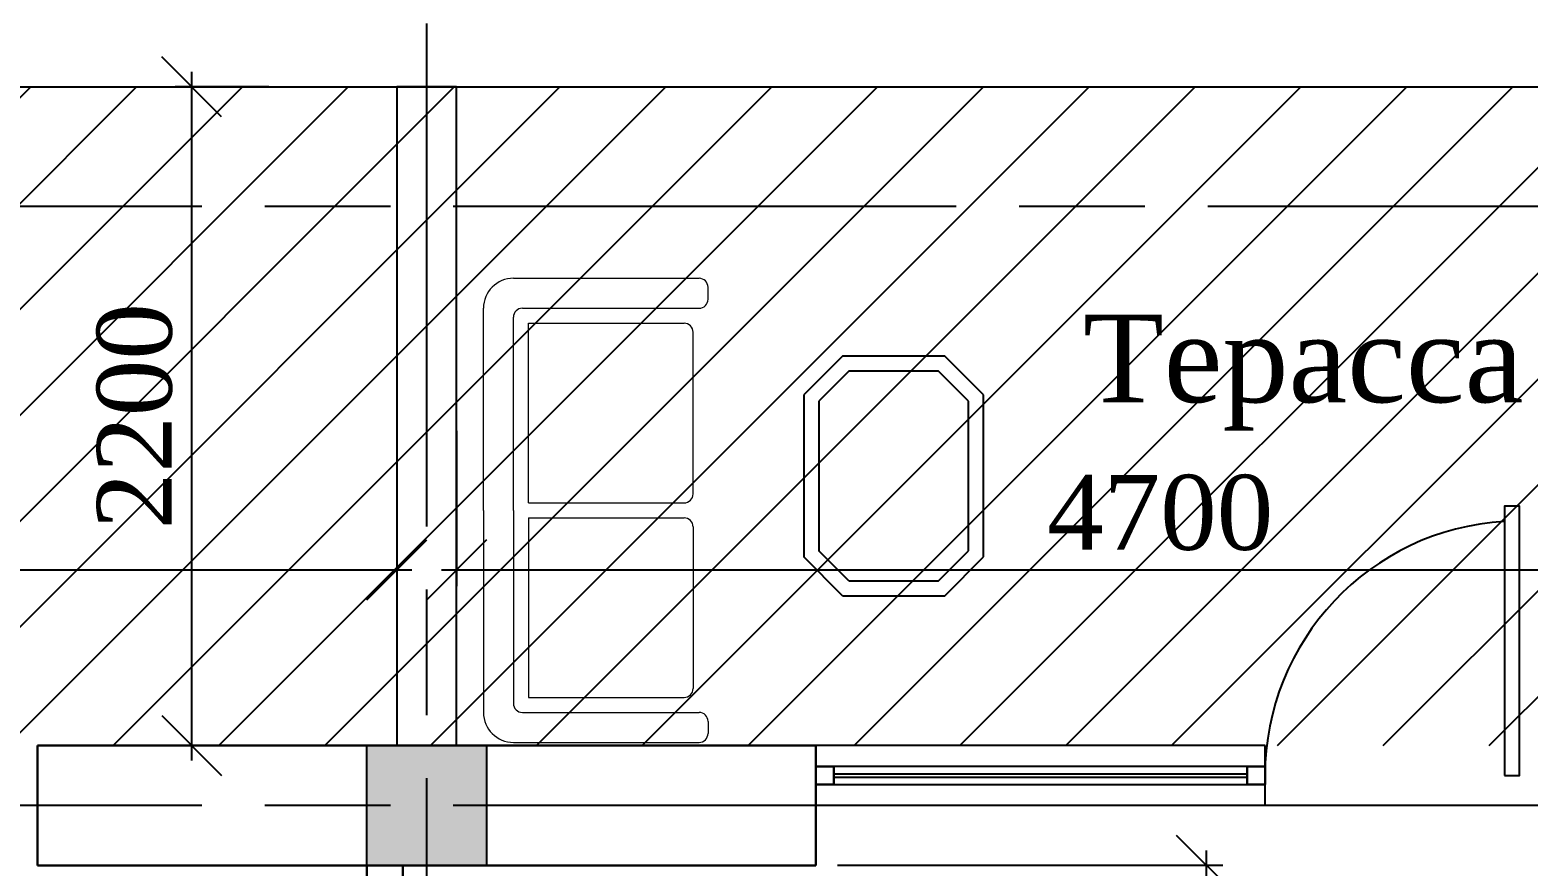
# Model space of a CAD drawing. Header units: inches. Extents: x 2870606 to 3671143, y -733551 to -473558.
# Drawn here: x 3348247 to 3353251, y -500625 to -497833 of the extents above; entities that cross this region are included whole.
import ezdxf

# ---------------------------------------------------------------- set-up
doc = ezdxf.new("R2010")
doc.units = ezdxf.units.IN
doc.header["$MEASUREMENT"] = 0
doc.linetypes.add('ACAD_ISO08W100', pattern=[36, 24, -3, 6, -3])
for name, color, linetype in [('100_FURNITURE', 25, 'Continuous'), ('A_Windows', 160, 'Continuous'), ('МЕБЕЛИРОВКА', 7, 'Continuous'), ('ШРИФТ', 7, 'Continuous')]:
    doc.layers.add(name, color=color, linetype=linetype)
doc.styles.add('GENERATED_STYLE_1', font='times.ttf')
doc.styles.add('J~stule', font='dutch.ttf')
doc.dimstyles.new('J~style', dxfattribs={"dimscale": 100, "dimtxt": 2.5, "dimasz": 2, "dimexe": 0.55, "dimexo": 0.725, "dimtad": 1, "dimdec": 0, "dimdsep": 46, "dimtxsty": 'J~stule', "dimblk": 'OBLIQUE', "dimcen": 2, "dimdle": 0.5, "dimadec": 0, "dimazin": 0, "dimtfac": 1, "dimtdec": 0, "dimtmove": 0, "dimatfit": 3, "dimfxl": 1, "dimarcsym": 0})

# ---------------------------------------------------------------- blocks, each defined once
blk = doc.blocks.new('_Oblique')
at = {"color": 0, "linetype": 'ByBlock', "lineweight": -2}
blk.add_line((-0.5, -0.5), (0.5, 0.5), dxfattribs=at)
blk = doc.blocks.new('*D505')
at = {"color": 0, "lineweight": -2, "transparency": 16777216}
for p, q in [((3352176.4, -505273.2), (3352176.4, -500573.1)), ((3350944.5, -500623.1), (3352231.4, -500623.1)), ((3350982.5, -505223.2), (3352231.4, -505223.2))]:
    blk.add_line(p, q, dxfattribs=at)
at = {"layer": 'Defpoints', "color": 0, "lineweight": 35, "transparency": 16777216}
for p in [(3350872, -500623.1), (3352176.4, -500623.1), (3350910, -505223.2)]:
    blk.add_point(p, dxfattribs=at)
at = {"color": 0, "lineweight": -2, "transparency": 16777216, "xscale": 200, "yscale": 200, "zscale": 200}
for p, rotation in [((3352176.4, -500623.1), 90), ((3352176.4, -505223.2), 270)]:
    blk.add_blockref('_Oblique', p, dxfattribs=dict(at, rotation=rotation))
at = {"color": 0, "transparency": 16777216, "insert": (3351986.4, -502923.2), "char_height": 250, "attachment_point": 5, "rotation": 90, "style": 'J~stule'}
blk.add_mtext('4600', dxfattribs=at)
blk = doc.blocks.new('RIK6IR')
at = {"layer": '100_FURNITURE'}
for p, q in [((2806978, 163564.3), (2806848.7, 163435.1)), ((2807519.4, 163564.3), (2806978, 163564.3)), ((2807648.7, 163435.1), (2807519.4, 163564.3)), ((2806998.7, 163514.3), (2806898.7, 163414.3)), ((2807498.7, 163514.3), (2806998.7, 163514.3)), ((2807598.7, 163414.3), (2807498.7, 163514.3)), ((2806848.7, 163435.1), (2806848.7, 163093.6)), ((2806898.7, 163414.3), (2806898.7, 163114.3)), ((2807598.7, 163114.3), (2807598.7, 163414.3)), ((2807648.7, 163093.6), (2807648.7, 163435.1)), ((2806898.7, 163114.3), (2806998.7, 163014.3)), ((2807598.7, 163114.3), (2807498.7, 163014.3)), ((2806848.7, 163093.6), (2806978, 162964.3)), ((2807648.7, 163093.6), (2807519.4, 162964.3)), ((2806998.7, 163014.3), (2807498.7, 163014.3)), ((2806978, 162964.3), (2807519.4, 162964.3))]:
    blk.add_line(p, q, dxfattribs=at)
blk = doc.blocks.new('fgdffqadsdf')
at = {"layer": 'МЕБЕЛИРОВКА', "lineweight": 13}
for p, q in [((2592974.2, -502618.4), (2593594.2, -502618.4)), ((2593624.2, -502688.4), (2593624.2, -502648.4)), ((2592874.2, -503393.4), (2592874.2, -502718.4)), ((2592974.2, -503393.4), (2592974.2, -502748.4)), ((2593004.2, -502718.4), (2593594.2, -502718.4)), ((2593024.2, -503368.4), (2593024.2, -502768.4)), ((2593024.2, -502768.4), (2593544.2, -502768.4)), ((2593574.2, -503338.4), (2593574.2, -502798.4)), ((2592874.2, -503393.4), (2592874.2, -504068.4)), ((2592974.2, -503393.4), (2592974.2, -504038.4)), ((2593024.2, -503368.4), (2593544.2, -503368.4)), ((2593024.2, -503418.4), (2593544.2, -503418.4)), ((2593024.2, -503418.4), (2593024.2, -504018.4)), ((2593574.2, -503448.4), (2593574.2, -503988.4)), ((2593024.2, -504018.4), (2593544.2, -504018.4)), ((2593004.2, -504068.4), (2593594.2, -504068.4)), ((2593624.2, -504098.4), (2593624.2, -504138.4)), ((2592974.2, -504168.4), (2593594.2, -504168.4))]:
    blk.add_line(p, q, dxfattribs=at)
for centre, radius, start, end in [((2592974.2, -502718.4), 100, 90, 180), ((2593594.2, -502648.4), 30, 0, 90), ((2593594.2, -502688.4), 30, 270, 0), ((2593004.2, -502748.4), 30, 90, 180), ((2593544.2, -502798.4), 30, 0, 90), ((2593544.2, -503338.4), 30, 270, 0), ((2593544.2, -503448.4), 30, 0, 90), ((2593544.2, -503988.4), 30, 270, 0), ((2593004.2, -504038.4), 30, 180, 270), ((2592974.2, -504068.4), 100, 180, 270), ((2593594.2, -504098.4), 30, 0, 90), ((2593594.2, -504138.4), 30, 270, 0)]:
    blk.add_arc(centre, radius, start, end, dxfattribs=at)
blk = doc.blocks.new('*D563')
at = {"color": 0, "lineweight": -2, "transparency": 16777216}
for p, q in [((3344672, -499213.7), (3344672, -499691.2)), ((3349472, -499213.7), (3349472, -499691.2)), ((3344622, -499636.2), (3349522, -499636.2))]:
    blk.add_line(p, q, dxfattribs=at)
at = {"layer": 'Defpoints', "color": 0, "lineweight": 35, "transparency": 16777216}
for p in [(3344672, -499141.2), (3349472, -499141.2), (3349472, -499636.2)]:
    blk.add_point(p, dxfattribs=at)
at = {"color": 0, "lineweight": -2, "transparency": 16777216, "xscale": 200, "yscale": 200, "zscale": 200, "rotation": 180}
blk.add_blockref('_Oblique', (3344672, -499636.2), dxfattribs=at)
at = {"color": 0, "lineweight": -2, "transparency": 16777216, "xscale": 200, "yscale": 200, "zscale": 200}
blk.add_blockref('_Oblique', (3349472, -499636.2), dxfattribs=at)
at = {"color": 0, "transparency": 16777216, "insert": (3347072, -499446), "char_height": 250, "attachment_point": 5, "style": 'J~stule'}
blk.add_mtext('4800', dxfattribs=at)
blk = doc.blocks.new('*D564')
at = {"color": 0, "lineweight": -2, "transparency": 16777216}
for p, q in [((3349672, -499171.7), (3349672, -499691.2)), ((3354372, -499171.7), (3354372, -499691.2)), ((3349622, -499636.2), (3354422, -499636.2))]:
    blk.add_line(p, q, dxfattribs=at)
at = {"layer": 'Defpoints', "color": 0, "lineweight": 35, "transparency": 16777216}
for p in [(3349672, -499099.2), (3354372, -499099.2), (3354372, -499636.2)]:
    blk.add_point(p, dxfattribs=at)
at = {"color": 0, "lineweight": -2, "transparency": 16777216, "xscale": 200, "yscale": 200, "zscale": 200, "rotation": 180}
blk.add_blockref('_Oblique', (3349672, -499636.2), dxfattribs=at)
at = {"color": 0, "lineweight": -2, "transparency": 16777216, "xscale": 200, "yscale": 200, "zscale": 200}
blk.add_blockref('_Oblique', (3354372, -499636.2), dxfattribs=at)
at = {"color": 0, "transparency": 16777216, "insert": (3352022, -499446.2), "char_height": 250, "attachment_point": 5, "style": 'J~stule'}
blk.add_mtext('4700', dxfattribs=at)
blk = doc.blocks.new('*D565')
at = {"color": 0, "lineweight": -2, "transparency": 16777216}
for p, q in [((3348787.2, -500273.1), (3348787.2, -497973.1)), ((3349045.3, -498023.1), (3348732.2, -498023.1)), ((3349045.3, -500223.1), (3348732.2, -500223.1))]:
    blk.add_line(p, q, dxfattribs=at)
at = {"layer": 'Defpoints', "color": 0, "lineweight": 35, "transparency": 16777216}
for p in [(3348787.2, -498023.1), (3349117.8, -498023.1), (3349117.8, -500223.1)]:
    blk.add_point(p, dxfattribs=at)
at = {"color": 0, "lineweight": -2, "transparency": 16777216, "xscale": 200, "yscale": 200, "zscale": 200}
for p, rotation in [((3348787.2, -498023.1), 90), ((3348787.2, -500223.1), 270)]:
    blk.add_blockref('_Oblique', p, dxfattribs=dict(at, rotation=rotation))
at = {"color": 0, "transparency": 16777216, "insert": (3348597.2, -499123.1), "char_height": 250, "attachment_point": 5, "rotation": 90, "style": 'J~stule'}
blk.add_mtext('2200', dxfattribs=at)
blk = doc.blocks.new('*U65')
at = {"color": 7, "lineweight": 30}
for points in [[(0, 60), (60, 60), (60, 0), (0, 0)], [(1500, 60), (1440, 60), (1440, 0), (1500, 0)]]:
    blk.add_lwpolyline(points, close=True, dxfattribs=at)
at = {"color": 4, "lineweight": 25}
for points in [[(60, 60), (1440, 60), (1440, 0), (60, 0)], [(60, 35), (1440, 35), (1440, 25), (60, 25)]]:
    blk.add_lwpolyline(points, close=True, dxfattribs=at)

msp = doc.modelspace()

# ---------------------------------------------------------------- hatches: boundary and pattern name
h = msp.add_hatch()
h.set_pattern_fill('ANSI31', color=72, scale=2000)
h.set_pattern_definition([(45, (309335.31, 125168.67), (-176.776695, 176.776695), [])])
h.paths.add_polyline_path([(3354372.01, -498023.13), (3339772.01, -498023.13), (3339772.01, -500223.13), (3354372.01, -500223.13)])
h = msp.add_hatch(color=256)
h.dxf.hatch_style = 1
h.paths.add_polyline_path([(3349772.01, -500223.13), (3349772.01, -500623.13), (3349372.01, -500623.13), (3349372.01, -500223.13)])

# ---------------------------------------------------------------- linework, layer by layer
at = {"color": 252, "linetype": 'ACAD_ISO08W100', "ltscale": 70}
for p, q in [((3349572.01, -524692.02), (3349572.01, -496403.85)), ((3366460.93, -498423.13), (3300567.24, -498423.13)), ((3366460.93, -500423.13), (3300567.24, -500423.13))]:
    msp.add_line(p, q, dxfattribs=at)
for p, q in [((3339772.01, -498023.13), (3354372.01, -498023.13)), ((3352372.01, -500223.13), (3350872.01, -500223.13)), ((3352372.01, -500423.13), (3352372.01, -500223.13)), ((3352372.01, -500423.13), (3350872.01, -500423.13))]:
    msp.add_line(p, q)
at = {"lineweight": 30}
for p, q in [((3348272.01, -500223.13), (3350872.01, -500223.13)), ((3348272.01, -500623.13), (3348272.01, -500223.13)), ((3350872.01, -500623.13), (3350872.01, -500223.13)), ((3350872.01, -500623.13), (3348272.01, -500623.13)), ((3349372.01, -500623.13), (3349372.01, -505223.17)), ((3349492.01, -500623.13), (3349492.01, -505223.17))]:
    msp.add_line(p, q, dxfattribs=at)
for points in [[(3349472.01, -500223.13), (3349672.01, -500223.13), (3349672.01, -498023.13), (3349472.01, -498023.13)], [(3353172.01, -500323.13), (3353222.01, -500323.13), (3353222.01, -499423.13), (3353172.01, -499423.13)], [(3349372.01, -500623.13), (3349372.01, -500223.13), (3349772.01, -500223.13), (3349772.01, -500623.13)]]:
    msp.add_lwpolyline(points, close=True)
msp.add_arc((3353222.01, -500323.13), 850, 93.37229, 180)

# ---------------------------------------------------------------- block references
at = {"color": 1, "lineweight": 35}
msp.add_blockref('fgdffqadsdf', (756887.5, 3955.85), dxfattribs=at)
at = {"color": 1, "rotation": 269.9999999999999}
msp.add_blockref('RIK6IR', (3187867.61, 2307926.2, 58.88), dxfattribs=at)
at = {"layer": 'A_Windows', "color": 5, "lineweight": 30, "xscale": -1, "rotation": 359.9999846070635}
msp.add_blockref('*U65', (3352372.01, -500353.13), dxfattribs=at)

# ---------------------------------------------------------------- texts
at = {"layer": 'ШРИФТ', "style": 'GENERATED_STYLE_1'}
msp.add_text('Терасса', height=292.5, dxfattribs=at).set_placement((3351763.81, -499076.46))

# ---------------------------------------------------------------- dimensions: what is measured, and where the dimension line sits
for base, p1, p2, angle, picture, middle in [((3348787.24, -498023.13), (3349117.85, -500223.13), (3349117.85, -498023.13), 90, '*D565', (3348597.23, -499123.13)), ((3352176.39, -500623.13), (3350909.97, -505223.17), (3350872.01, -500623.13), 270, '*D505', (3351986.37, -502923.15))]:
    dim = msp.add_linear_dim(base=base, p1=p1, p2=p2, angle=angle, dimstyle='J~style', override={"dimdec": 1, "dimtdec": 1})
    dim.commit()
    dim.dimension.update_dxf_attribs({"geometry": picture, "text_midpoint": middle})
for base, p1, p2, picture, middle in [((3349472.01, -499636.17), (3344672.01, -499141.24), (3349472.01, -499141.24), '*D563', (3347072.01, -499445.99)), ((3354372.01, -499636.17), (3349672.01, -499099.21), (3354372.01, -499099.21), '*D564', (3352022.01, -499446.16))]:
    dim = msp.add_linear_dim(base=base, p1=p1, p2=p2, dimstyle='J~style', override={"dimdec": 1, "dimtdec": 1})
    dim.commit()
    dim.dimension.update_dxf_attribs({"geometry": picture, "text_midpoint": middle})

doc.saveas('drawing.dxf')
